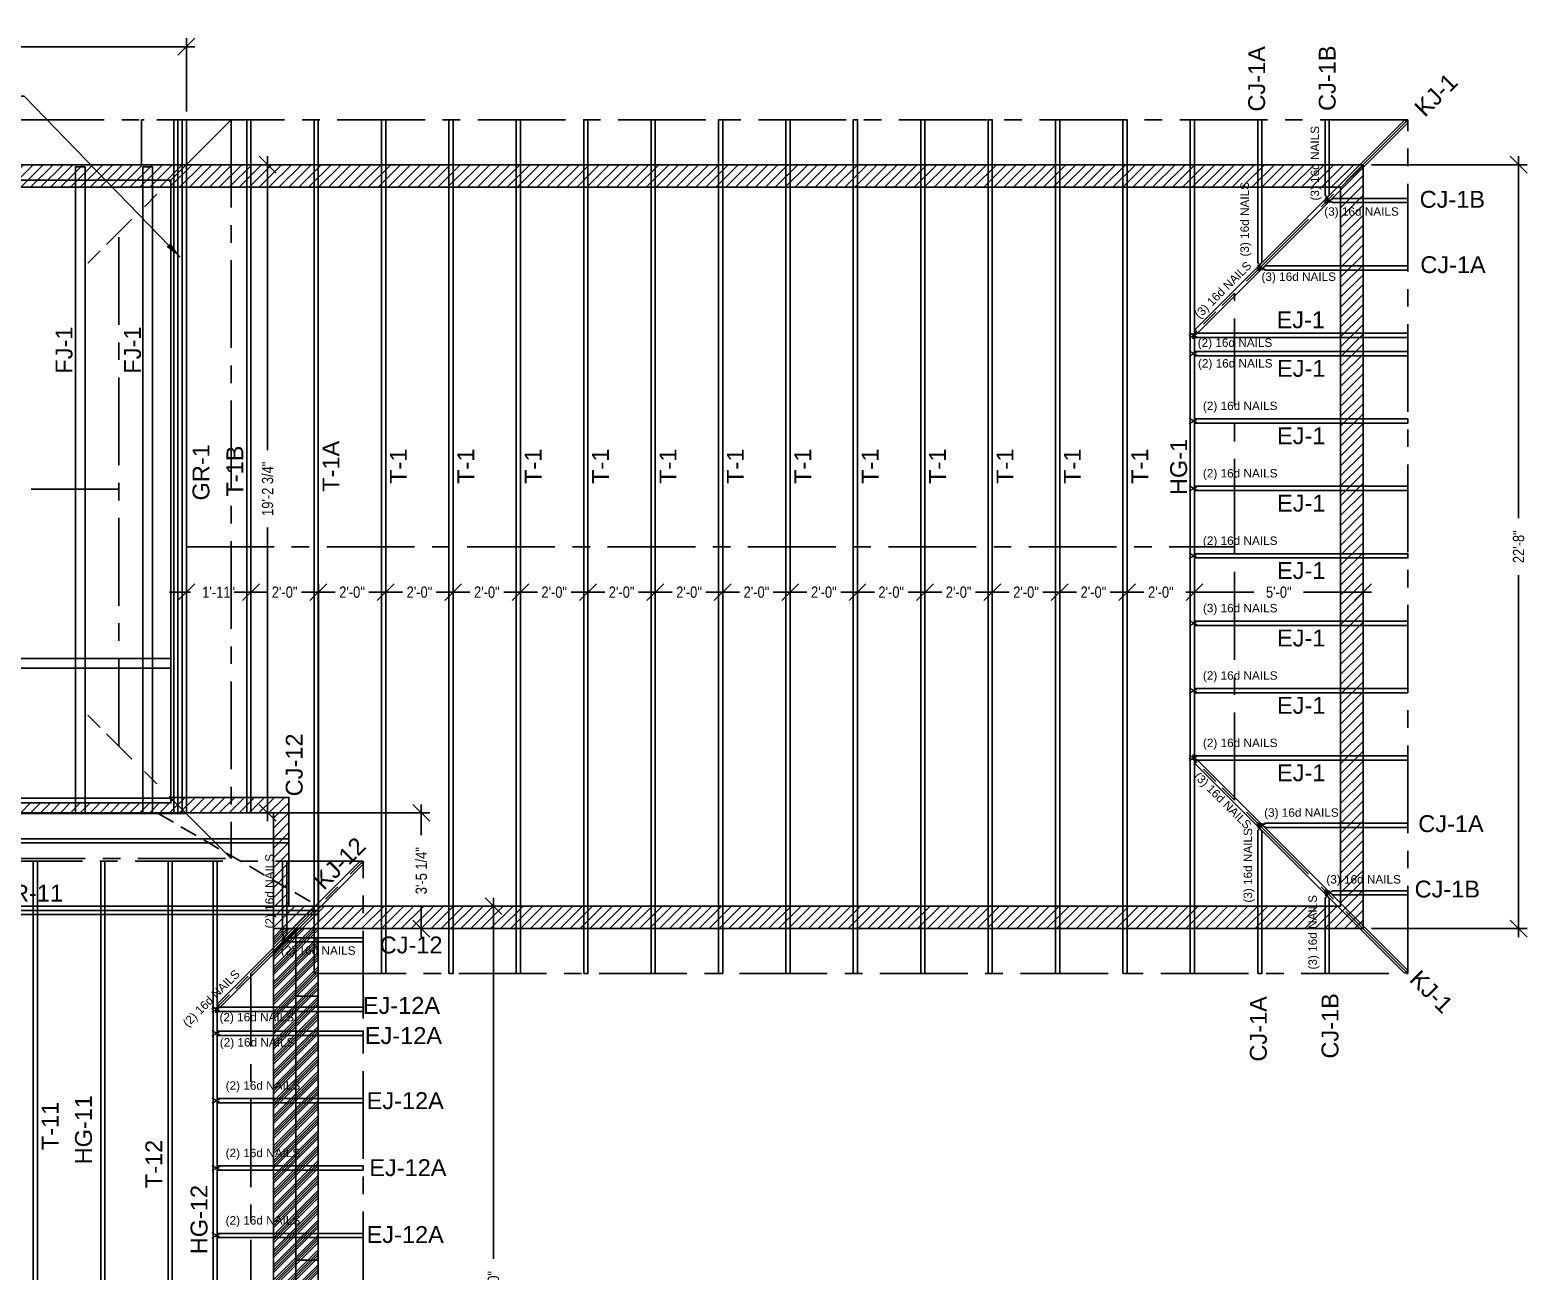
# Model space of a CAD drawing. Header units: inches. Extents: x -1174 to 3208, y -125 to 2788.
# Drawn here: x 1441 to 1974, y 942 to 1384 of the extents above; entities that cross this region are included whole.
import ezdxf
from ezdxf.enums import TextEntityAlignment as Align

# ---------------------------------------------------------------- set-up
doc = ezdxf.new("R2010")
doc.units = ezdxf.units.IN
doc.header["$LTSCALE"] = 25
doc.header["$MEASUREMENT"] = 0
doc.header["$PDMODE"] = 34
doc.header["$PDSIZE"] = 0.08
doc.linetypes.add('CENTER', pattern=[2, 1.25, -0.25, 0.25, -0.25])
doc.linetypes.add('HIDDEN', pattern=[0.375, 0.25, -0.125])
for name, color, linetype in [('1WEXTERIOR', 150, 'Continuous'), ('1WFIXTURES', 3, 'Continuous'), ('1WINTERIOR', 4, 'Continuous'), ('2WEXTERIOR', 190, 'Continuous'), ('3droof', 200, 'Continuous'), ('R_connectors', 150, 'Continuous'), ('R_connectors_text', 150, 'Continuous'), ('RDIM', 2, 'Continuous'), ('RMARK', 80, 'Continuous'), ('ROOF', 7, 'CENTER'), ('RTRUSS', 30, 'Continuous')]:
    doc.layers.add(name, color=color, linetype=linetype)
doc.styles.add('Dim', font='ARIALN.TTF')
doc.styles.add('Plane', font='arial.ttf')
doc.dimstyles.new('Clearspan', dxfattribs={"dimscale": 48, "dimtxt": 0.083333, "dimasz": 0.125, "dimexe": 0.0625, "dimexo": 0.0625, "dimgap": 0.09375, "dimtad": 0, "dimtoh": 1, "dimdec": 4, "dimzin": 3, "dimdsep": 46, "dimlunit": 4, "dimtxsty": 'Dim', "dimblk": 'OBLIQUE', "dimcen": 0.09375, "dimdle": 0.0625, "dimazin": 0, "dimtfac": 1, "dimtdec": 4, "dimtix": 1, "dimtmove": 2, "dimatfit": 3, "dimfxl": 1, "dimfrac": 2, "dimtolj": 1, "dimtzin": 3, "dimarcsym": 0})

# ---------------------------------------------------------------- blocks, each defined once
blk = doc.blocks.new('hanger16dNAILS')
at = {"color": 0, "const_width": 0.5}
for points in [[(1.12, -0.75), (-1.91, 1)], [(1.12, 0.75), (-1.91, -1)]]:
    blk.add_lwpolyline(points, dxfattribs=at)
blk = doc.blocks.new('_OBLIQUE')
at = {"color": 0, "linetype": 'ByBlock'}
blk.add_line((-0.5, -0.5), (0.5, 0.5), dxfattribs=at)
blk = doc.blocks.new('*D165')
at = {"layer": 'Defpoints', "color": 0, "transparency": 16777216}
for p in [(1855.68, 1196.1), (1915.68, 1196.1), (1915.68, 1183.9)]:
    blk.add_point(p, dxfattribs=at)
at = {"layer": 'RDIM', "color": 0, "lineweight": -2, "transparency": 16777216}
for p, q in [((1855.68, 1193.1), (1855.68, 1180.9)), ((1915.68, 1193.1), (1915.68, 1180.9)), ((1852.68, 1183.9), (1876.81, 1183.9)), ((1918.68, 1183.9), (1894.54, 1183.9))]:
    blk.add_line(p, q, dxfattribs=at)
at = {"layer": 'RDIM', "color": 0, "lineweight": -2, "transparency": 16777216, "xscale": 6, "yscale": 6, "zscale": 6, "rotation": 180}
blk.add_blockref('_OBLIQUE', (1855.68, 1183.9), dxfattribs=at)
at = {"layer": 'RDIM', "color": 0, "lineweight": -2, "transparency": 16777216, "xscale": 6, "yscale": 6, "zscale": 6}
blk.add_blockref('_OBLIQUE', (1915.68, 1183.9), dxfattribs=at)
at = {"layer": 'RDIM', "color": 0, "transparency": 16777216, "insert": (1885.68, 1183.9), "char_height": 4, "attachment_point": 5, "style": 'Dim'}
blk.add_mtext('\\A1;5\'-0"', dxfattribs=at)
blk = doc.blocks.new('*D166')
at = {"layer": 'Defpoints', "color": 0, "transparency": 16777216}
for p in [(1915.68, 1336.1), (1915.68, 1064.1), (1971.09, 1064.1)]:
    blk.add_point(p, dxfattribs=at)
at = {"layer": 'RDIM', "color": 0, "lineweight": -2, "transparency": 16777216}
for p, q in [((1971.09, 1339.1), (1971.09, 1210.27)), ((1918.68, 1336.1), (1974.09, 1336.1)), ((1971.09, 1061.1), (1971.09, 1189.94)), ((1918.68, 1064.1), (1974.09, 1064.1))]:
    blk.add_line(p, q, dxfattribs=at)
at = {"layer": 'RDIM', "color": 0, "lineweight": -2, "transparency": 16777216, "xscale": 6, "yscale": 6, "zscale": 6}
for p, rotation in [((1971.09, 1336.1), 90), ((1971.09, 1064.1), 270)]:
    blk.add_blockref('_OBLIQUE', p, dxfattribs=dict(at, rotation=rotation))
at = {"layer": 'RDIM', "color": 0, "transparency": 16777216, "insert": (1971.09, 1200.1), "char_height": 4, "attachment_point": 5, "rotation": 90, "style": 'Dim'}
blk.add_mtext('\\A1;22\'-8"', dxfattribs=at)
blk = doc.blocks.new('*D167')
at = {"layer": 'Defpoints', "color": 0, "transparency": 16777216}
for p in [(1831.68, 1183.9), (1831.68, 1064.1, 120), (1855.68, 1064.1, 120)]:
    blk.add_point(p, dxfattribs=at)
at = {"layer": 'RDIM', "color": 0, "lineweight": -2, "transparency": 16777216}
for p, q in [((1831.68, 1183.9), (1825.68, 1183.9)), ((1831.68, 1067.1), (1831.68, 1186.9)), ((1831.68, 1183.9), (1834.78, 1183.9)), ((1855.68, 1183.9), (1852.57, 1183.9)), ((1855.68, 1067.1), (1855.68, 1186.9)), ((1855.68, 1183.9), (1861.68, 1183.9))]:
    blk.add_line(p, q, dxfattribs=at)
at = {"layer": 'RDIM', "color": 0, "lineweight": -2, "transparency": 16777216, "xscale": 6, "yscale": 6, "zscale": 6}
blk.add_blockref('_OBLIQUE', (1831.68, 1183.9), dxfattribs=at)
at = {"layer": 'RDIM', "color": 0, "lineweight": -2, "transparency": 16777216, "xscale": 6, "yscale": 6, "zscale": 6, "rotation": 180}
blk.add_blockref('_OBLIQUE', (1855.68, 1183.9), dxfattribs=at)
at = {"layer": 'RDIM', "color": 0, "transparency": 16777216, "insert": (1843.68, 1183.9), "char_height": 4, "attachment_point": 5, "style": 'Dim'}
blk.add_mtext('\\A1;2\'-0"', dxfattribs=at)
blk = doc.blocks.new('*D168')
at = {"layer": 'Defpoints', "color": 0, "transparency": 16777216}
for p in [(1807.68, 1183.9), (1807.68, 1064.1), (1831.68, 1064.1, 120)]:
    blk.add_point(p, dxfattribs=at)
at = {"layer": 'RDIM', "color": 0, "lineweight": -2, "transparency": 16777216}
for p, q in [((1807.68, 1183.9), (1801.68, 1183.9)), ((1807.68, 1067.1), (1807.68, 1186.9)), ((1807.68, 1183.9), (1810.78, 1183.9)), ((1831.68, 1183.9), (1828.57, 1183.9)), ((1831.68, 1067.1), (1831.68, 1186.9)), ((1831.68, 1183.9), (1837.68, 1183.9))]:
    blk.add_line(p, q, dxfattribs=at)
at = {"layer": 'RDIM', "color": 0, "lineweight": -2, "transparency": 16777216, "xscale": 6, "yscale": 6, "zscale": 6}
blk.add_blockref('_OBLIQUE', (1807.68, 1183.9), dxfattribs=at)
at = {"layer": 'RDIM', "color": 0, "lineweight": -2, "transparency": 16777216, "xscale": 6, "yscale": 6, "zscale": 6, "rotation": 180}
blk.add_blockref('_OBLIQUE', (1831.68, 1183.9), dxfattribs=at)
at = {"layer": 'RDIM', "color": 0, "transparency": 16777216, "insert": (1819.68, 1183.9), "char_height": 4, "attachment_point": 5, "style": 'Dim'}
blk.add_mtext('\\A1;2\'-0"', dxfattribs=at)
blk = doc.blocks.new('*D169')
at = {"layer": 'Defpoints', "color": 0, "transparency": 16777216}
for p in [(1783.68, 1183.9), (1783.68, 1064.1), (1807.68, 1064.1)]:
    blk.add_point(p, dxfattribs=at)
at = {"layer": 'RDIM', "color": 0, "lineweight": -2, "transparency": 16777216}
for p, q in [((1783.68, 1183.9), (1777.68, 1183.9)), ((1783.68, 1067.1), (1783.68, 1186.9)), ((1783.68, 1183.9), (1786.78, 1183.9)), ((1807.68, 1183.9), (1804.57, 1183.9)), ((1807.68, 1067.1), (1807.68, 1186.9)), ((1807.68, 1183.9), (1813.68, 1183.9))]:
    blk.add_line(p, q, dxfattribs=at)
at = {"layer": 'RDIM', "color": 0, "lineweight": -2, "transparency": 16777216, "xscale": 6, "yscale": 6, "zscale": 6}
blk.add_blockref('_OBLIQUE', (1783.68, 1183.9), dxfattribs=at)
at = {"layer": 'RDIM', "color": 0, "lineweight": -2, "transparency": 16777216, "xscale": 6, "yscale": 6, "zscale": 6, "rotation": 180}
blk.add_blockref('_OBLIQUE', (1807.68, 1183.9), dxfattribs=at)
at = {"layer": 'RDIM', "color": 0, "transparency": 16777216, "insert": (1795.68, 1183.9), "char_height": 4, "attachment_point": 5, "style": 'Dim'}
blk.add_mtext('\\A1;2\'-0"', dxfattribs=at)
blk = doc.blocks.new('*D170')
at = {"layer": 'Defpoints', "color": 0, "transparency": 16777216}
for p in [(1759.68, 1183.9), (1759.68, 1064.1), (1783.68, 1064.1)]:
    blk.add_point(p, dxfattribs=at)
at = {"layer": 'RDIM', "color": 0, "lineweight": -2, "transparency": 16777216}
for p, q in [((1759.68, 1183.9), (1753.68, 1183.9)), ((1759.68, 1067.1), (1759.68, 1186.9)), ((1759.68, 1183.9), (1762.78, 1183.9)), ((1783.68, 1183.9), (1780.57, 1183.9)), ((1783.68, 1067.1), (1783.68, 1186.9)), ((1783.68, 1183.9), (1789.68, 1183.9))]:
    blk.add_line(p, q, dxfattribs=at)
at = {"layer": 'RDIM', "color": 0, "lineweight": -2, "transparency": 16777216, "xscale": 6, "yscale": 6, "zscale": 6}
blk.add_blockref('_OBLIQUE', (1759.68, 1183.9), dxfattribs=at)
at = {"layer": 'RDIM', "color": 0, "lineweight": -2, "transparency": 16777216, "xscale": 6, "yscale": 6, "zscale": 6, "rotation": 180}
blk.add_blockref('_OBLIQUE', (1783.68, 1183.9), dxfattribs=at)
at = {"layer": 'RDIM', "color": 0, "transparency": 16777216, "insert": (1771.68, 1183.9), "char_height": 4, "attachment_point": 5, "style": 'Dim'}
blk.add_mtext('\\A1;2\'-0"', dxfattribs=at)
blk = doc.blocks.new('*D171')
at = {"layer": 'Defpoints', "color": 0, "transparency": 16777216}
for p in [(1735.68, 1183.9), (1759.68, 1064.1), (1735.68, 1048.1)]:
    blk.add_point(p, dxfattribs=at)
at = {"layer": 'RDIM', "color": 0, "lineweight": -2, "transparency": 16777216}
for p, q in [((1735.68, 1183.9), (1729.68, 1183.9)), ((1735.68, 1051.1), (1735.68, 1186.9)), ((1735.68, 1183.9), (1738.78, 1183.9)), ((1759.68, 1183.9), (1756.57, 1183.9)), ((1759.68, 1067.1), (1759.68, 1186.9)), ((1759.68, 1183.9), (1765.68, 1183.9))]:
    blk.add_line(p, q, dxfattribs=at)
at = {"layer": 'RDIM', "color": 0, "lineweight": -2, "transparency": 16777216, "xscale": 6, "yscale": 6, "zscale": 6}
blk.add_blockref('_OBLIQUE', (1735.68, 1183.9), dxfattribs=at)
at = {"layer": 'RDIM', "color": 0, "lineweight": -2, "transparency": 16777216, "xscale": 6, "yscale": 6, "zscale": 6, "rotation": 180}
blk.add_blockref('_OBLIQUE', (1759.68, 1183.9), dxfattribs=at)
at = {"layer": 'RDIM', "color": 0, "transparency": 16777216, "insert": (1747.68, 1183.9), "char_height": 4, "attachment_point": 5, "style": 'Dim'}
blk.add_mtext('\\A1;2\'-0"', dxfattribs=at)
blk = doc.blocks.new('*D172')
at = {"layer": 'Defpoints', "color": 0, "transparency": 16777216}
for p in [(1711.68, 1183.9), (1711.68, 1064.1), (1735.68, 1048.1)]:
    blk.add_point(p, dxfattribs=at)
at = {"layer": 'RDIM', "color": 0, "lineweight": -2, "transparency": 16777216}
for p, q in [((1711.68, 1183.9), (1705.68, 1183.9)), ((1711.68, 1067.1), (1711.68, 1186.9)), ((1711.68, 1183.9), (1714.78, 1183.9)), ((1735.68, 1183.9), (1732.57, 1183.9)), ((1735.68, 1051.1), (1735.68, 1186.9)), ((1735.68, 1183.9), (1741.68, 1183.9))]:
    blk.add_line(p, q, dxfattribs=at)
at = {"layer": 'RDIM', "color": 0, "lineweight": -2, "transparency": 16777216, "xscale": 6, "yscale": 6, "zscale": 6}
blk.add_blockref('_OBLIQUE', (1711.68, 1183.9), dxfattribs=at)
at = {"layer": 'RDIM', "color": 0, "lineweight": -2, "transparency": 16777216, "xscale": 6, "yscale": 6, "zscale": 6, "rotation": 180}
blk.add_blockref('_OBLIQUE', (1735.68, 1183.9), dxfattribs=at)
at = {"layer": 'RDIM', "color": 0, "transparency": 16777216, "insert": (1723.68, 1183.9), "char_height": 4, "attachment_point": 5, "style": 'Dim'}
blk.add_mtext('\\A1;2\'-0"', dxfattribs=at)
blk = doc.blocks.new('*D173')
at = {"layer": 'Defpoints', "color": 0, "transparency": 16777216}
for p in [(1687.68, 1183.9), (1687.68, 1064.1), (1711.68, 1064.1)]:
    blk.add_point(p, dxfattribs=at)
at = {"layer": 'RDIM', "color": 0, "lineweight": -2, "transparency": 16777216}
for p, q in [((1687.68, 1183.9), (1681.68, 1183.9)), ((1687.68, 1067.1), (1687.68, 1186.9)), ((1687.68, 1183.9), (1690.78, 1183.9)), ((1711.68, 1183.9), (1708.57, 1183.9)), ((1711.68, 1067.1), (1711.68, 1186.9)), ((1711.68, 1183.9), (1717.68, 1183.9))]:
    blk.add_line(p, q, dxfattribs=at)
at = {"layer": 'RDIM', "color": 0, "lineweight": -2, "transparency": 16777216, "xscale": 6, "yscale": 6, "zscale": 6}
blk.add_blockref('_OBLIQUE', (1687.68, 1183.9), dxfattribs=at)
at = {"layer": 'RDIM', "color": 0, "lineweight": -2, "transparency": 16777216, "xscale": 6, "yscale": 6, "zscale": 6, "rotation": 180}
blk.add_blockref('_OBLIQUE', (1711.68, 1183.9), dxfattribs=at)
at = {"layer": 'RDIM', "color": 0, "transparency": 16777216, "insert": (1699.68, 1183.9), "char_height": 4, "attachment_point": 5, "style": 'Dim'}
blk.add_mtext('\\A1;2\'-0"', dxfattribs=at)
blk = doc.blocks.new('*D174')
at = {"layer": 'Defpoints', "color": 0, "transparency": 16777216}
for p in [(1663.68, 1183.9), (1663.68, 1064.1), (1687.68, 1064.1)]:
    blk.add_point(p, dxfattribs=at)
at = {"layer": 'RDIM', "color": 0, "lineweight": -2, "transparency": 16777216}
for p, q in [((1663.68, 1183.9), (1657.68, 1183.9)), ((1663.68, 1067.1), (1663.68, 1186.9)), ((1663.68, 1183.9), (1666.78, 1183.9)), ((1687.68, 1183.9), (1684.57, 1183.9)), ((1687.68, 1067.1), (1687.68, 1186.9)), ((1687.68, 1183.9), (1693.68, 1183.9))]:
    blk.add_line(p, q, dxfattribs=at)
at = {"layer": 'RDIM', "color": 0, "lineweight": -2, "transparency": 16777216, "xscale": 6, "yscale": 6, "zscale": 6}
blk.add_blockref('_OBLIQUE', (1663.68, 1183.9), dxfattribs=at)
at = {"layer": 'RDIM', "color": 0, "lineweight": -2, "transparency": 16777216, "xscale": 6, "yscale": 6, "zscale": 6, "rotation": 180}
blk.add_blockref('_OBLIQUE', (1687.68, 1183.9), dxfattribs=at)
at = {"layer": 'RDIM', "color": 0, "transparency": 16777216, "insert": (1675.68, 1183.9), "char_height": 4, "attachment_point": 5, "style": 'Dim'}
blk.add_mtext('\\A1;2\'-0"', dxfattribs=at)
blk = doc.blocks.new('*D175')
at = {"layer": 'Defpoints', "color": 0, "transparency": 16777216}
for p in [(1639.68, 1183.9), (1639.68, 1064.1), (1663.68, 1064.1)]:
    blk.add_point(p, dxfattribs=at)
at = {"layer": 'RDIM', "color": 0, "lineweight": -2, "transparency": 16777216}
for p, q in [((1639.68, 1183.9), (1633.68, 1183.9)), ((1639.68, 1067.1), (1639.68, 1186.9)), ((1639.68, 1183.9), (1642.78, 1183.9)), ((1663.68, 1183.9), (1660.57, 1183.9)), ((1663.68, 1067.1), (1663.68, 1186.9)), ((1663.68, 1183.9), (1669.68, 1183.9))]:
    blk.add_line(p, q, dxfattribs=at)
at = {"layer": 'RDIM', "color": 0, "lineweight": -2, "transparency": 16777216, "xscale": 6, "yscale": 6, "zscale": 6}
blk.add_blockref('_OBLIQUE', (1639.68, 1183.9), dxfattribs=at)
at = {"layer": 'RDIM', "color": 0, "lineweight": -2, "transparency": 16777216, "xscale": 6, "yscale": 6, "zscale": 6, "rotation": 180}
blk.add_blockref('_OBLIQUE', (1663.68, 1183.9), dxfattribs=at)
at = {"layer": 'RDIM', "color": 0, "transparency": 16777216, "insert": (1651.68, 1183.9), "char_height": 4, "attachment_point": 5, "style": 'Dim'}
blk.add_mtext('\\A1;2\'-0"', dxfattribs=at)
blk = doc.blocks.new('*D176')
at = {"layer": 'Defpoints', "color": 0, "transparency": 16777216}
for p in [(1615.68, 1183.9), (1615.68, 1064.1), (1639.68, 1064.1)]:
    blk.add_point(p, dxfattribs=at)
at = {"layer": 'RDIM', "color": 0, "lineweight": -2, "transparency": 16777216}
for p, q in [((1615.68, 1183.9), (1609.68, 1183.9)), ((1615.68, 1067.1), (1615.68, 1186.9)), ((1615.68, 1183.9), (1618.78, 1183.9)), ((1639.68, 1183.9), (1636.57, 1183.9)), ((1639.68, 1067.1), (1639.68, 1186.9)), ((1639.68, 1183.9), (1645.68, 1183.9))]:
    blk.add_line(p, q, dxfattribs=at)
at = {"layer": 'RDIM', "color": 0, "lineweight": -2, "transparency": 16777216, "xscale": 6, "yscale": 6, "zscale": 6}
blk.add_blockref('_OBLIQUE', (1615.68, 1183.9), dxfattribs=at)
at = {"layer": 'RDIM', "color": 0, "lineweight": -2, "transparency": 16777216, "xscale": 6, "yscale": 6, "zscale": 6, "rotation": 180}
blk.add_blockref('_OBLIQUE', (1639.68, 1183.9), dxfattribs=at)
at = {"layer": 'RDIM', "color": 0, "transparency": 16777216, "insert": (1627.68, 1183.9), "char_height": 4, "attachment_point": 5, "style": 'Dim'}
blk.add_mtext('\\A1;2\'-0"', dxfattribs=at)
blk = doc.blocks.new('*D177')
at = {"layer": 'Defpoints', "color": 0, "transparency": 16777216}
for p in [(1591.68, 1183.9), (1591.68, 1064.1), (1615.68, 1064.1)]:
    blk.add_point(p, dxfattribs=at)
at = {"layer": 'RDIM', "color": 0, "lineweight": -2, "transparency": 16777216}
for p, q in [((1591.68, 1183.9), (1585.68, 1183.9)), ((1591.68, 1067.1), (1591.68, 1186.9)), ((1591.68, 1183.9), (1594.78, 1183.9)), ((1615.68, 1183.9), (1612.57, 1183.9)), ((1615.68, 1067.1), (1615.68, 1186.9)), ((1615.68, 1183.9), (1621.68, 1183.9))]:
    blk.add_line(p, q, dxfattribs=at)
at = {"layer": 'RDIM', "color": 0, "lineweight": -2, "transparency": 16777216, "xscale": 6, "yscale": 6, "zscale": 6}
blk.add_blockref('_OBLIQUE', (1591.68, 1183.9), dxfattribs=at)
at = {"layer": 'RDIM', "color": 0, "lineweight": -2, "transparency": 16777216, "xscale": 6, "yscale": 6, "zscale": 6, "rotation": 180}
blk.add_blockref('_OBLIQUE', (1615.68, 1183.9), dxfattribs=at)
at = {"layer": 'RDIM', "color": 0, "transparency": 16777216, "insert": (1603.68, 1183.9), "char_height": 4, "attachment_point": 5, "style": 'Dim'}
blk.add_mtext('\\A1;2\'-0"', dxfattribs=at)
blk = doc.blocks.new('*D178')
at = {"layer": 'Defpoints', "color": 0, "transparency": 16777216}
for p in [(1567.68, 1183.9), (1567.68, 1064.1), (1591.68, 1064.1)]:
    blk.add_point(p, dxfattribs=at)
at = {"layer": 'RDIM', "color": 0, "lineweight": -2, "transparency": 16777216}
for p, q in [((1567.68, 1183.9), (1561.68, 1183.9)), ((1567.68, 1067.1), (1567.68, 1186.9)), ((1567.68, 1183.9), (1570.78, 1183.9)), ((1591.68, 1183.9), (1588.57, 1183.9)), ((1591.68, 1067.1), (1591.68, 1186.9)), ((1591.68, 1183.9), (1597.68, 1183.9))]:
    blk.add_line(p, q, dxfattribs=at)
at = {"layer": 'RDIM', "color": 0, "lineweight": -2, "transparency": 16777216, "xscale": 6, "yscale": 6, "zscale": 6}
blk.add_blockref('_OBLIQUE', (1567.68, 1183.9), dxfattribs=at)
at = {"layer": 'RDIM', "color": 0, "lineweight": -2, "transparency": 16777216, "xscale": 6, "yscale": 6, "zscale": 6, "rotation": 180}
blk.add_blockref('_OBLIQUE', (1591.68, 1183.9), dxfattribs=at)
at = {"layer": 'RDIM', "color": 0, "transparency": 16777216, "insert": (1579.68, 1183.9), "char_height": 4, "attachment_point": 5, "style": 'Dim'}
blk.add_mtext('\\A1;2\'-0"', dxfattribs=at)
blk = doc.blocks.new('*D179')
at = {"layer": 'Defpoints', "color": 0, "transparency": 16777216}
for p in [(1543.68, 1183.9), (1543.68, 1064.1), (1567.68, 1064.1)]:
    blk.add_point(p, dxfattribs=at)
at = {"layer": 'RDIM', "color": 0, "lineweight": -2, "transparency": 16777216}
for p, q in [((1543.68, 1183.9), (1537.68, 1183.9)), ((1543.68, 1067.1), (1543.68, 1186.9)), ((1543.68, 1183.9), (1546.78, 1183.9)), ((1567.68, 1183.9), (1564.57, 1183.9)), ((1567.68, 1067.1), (1567.68, 1186.9)), ((1567.68, 1183.9), (1573.68, 1183.9))]:
    blk.add_line(p, q, dxfattribs=at)
at = {"layer": 'RDIM', "color": 0, "lineweight": -2, "transparency": 16777216, "xscale": 6, "yscale": 6, "zscale": 6}
blk.add_blockref('_OBLIQUE', (1543.68, 1183.9), dxfattribs=at)
at = {"layer": 'RDIM', "color": 0, "lineweight": -2, "transparency": 16777216, "xscale": 6, "yscale": 6, "zscale": 6, "rotation": 180}
blk.add_blockref('_OBLIQUE', (1567.68, 1183.9), dxfattribs=at)
at = {"layer": 'RDIM', "color": 0, "transparency": 16777216, "insert": (1555.68, 1183.9), "char_height": 4, "attachment_point": 5, "style": 'Dim'}
blk.add_mtext('\\A1;2\'-0"', dxfattribs=at)
blk = doc.blocks.new('*D180')
at = {"layer": 'Defpoints', "color": 0, "transparency": 16777216}
for p in [(1519.68, 1183.9), (1519.68, 1105.35), (1543.68, 1064.1)]:
    blk.add_point(p, dxfattribs=at)
at = {"layer": 'RDIM', "color": 0, "lineweight": -2, "transparency": 16777216}
for p, q in [((1519.68, 1183.9), (1513.68, 1183.9)), ((1519.68, 1108.35), (1519.68, 1186.9)), ((1519.68, 1183.9), (1522.78, 1183.9)), ((1543.68, 1183.9), (1540.57, 1183.9)), ((1543.68, 1067.1), (1543.68, 1186.9)), ((1543.68, 1183.9), (1549.68, 1183.9))]:
    blk.add_line(p, q, dxfattribs=at)
at = {"layer": 'RDIM', "color": 0, "lineweight": -2, "transparency": 16777216, "xscale": 6, "yscale": 6, "zscale": 6}
blk.add_blockref('_OBLIQUE', (1519.68, 1183.9), dxfattribs=at)
at = {"layer": 'RDIM', "color": 0, "lineweight": -2, "transparency": 16777216, "xscale": 6, "yscale": 6, "zscale": 6, "rotation": 180}
blk.add_blockref('_OBLIQUE', (1543.68, 1183.9), dxfattribs=at)
at = {"layer": 'RDIM', "color": 0, "transparency": 16777216, "insert": (1531.68, 1183.9), "char_height": 4, "attachment_point": 5, "style": 'Dim'}
blk.add_mtext('\\A1;2\'-0"', dxfattribs=at)
blk = doc.blocks.new('*D181')
at = {"layer": 'Defpoints', "color": 0, "transparency": 16777216}
for p in [(1496.68, 1183.9), (1496.68, 1105.35), (1519.68, 1105.35)]:
    blk.add_point(p, dxfattribs=at)
at = {"layer": 'RDIM', "color": 0, "lineweight": -2, "transparency": 16777216}
for p, q in [((1496.68, 1183.9), (1490.68, 1183.9)), ((1496.68, 1108.35), (1496.68, 1186.9)), ((1496.68, 1183.9), (1498.19, 1183.9)), ((1519.68, 1183.9), (1518.16, 1183.9)), ((1519.68, 1108.35), (1519.68, 1186.9)), ((1519.68, 1183.9), (1525.68, 1183.9))]:
    blk.add_line(p, q, dxfattribs=at)
at = {"layer": 'RDIM', "color": 0, "lineweight": -2, "transparency": 16777216, "xscale": 6, "yscale": 6, "zscale": 6}
blk.add_blockref('_OBLIQUE', (1496.68, 1183.9), dxfattribs=at)
at = {"layer": 'RDIM', "color": 0, "lineweight": -2, "transparency": 16777216, "xscale": 6, "yscale": 6, "zscale": 6, "rotation": 180}
blk.add_blockref('_OBLIQUE', (1519.68, 1183.9), dxfattribs=at)
at = {"layer": 'RDIM', "color": 0, "transparency": 16777216, "insert": (1508.18, 1183.9), "char_height": 4, "attachment_point": 5, "style": 'Dim'}
blk.add_mtext('\\A1;1\'-11"', dxfattribs=at)
blk = doc.blocks.new('*D182')
at = {"layer": 'Defpoints', "color": 0, "transparency": 16777216}
for p in [(1519.68, 1336.1), (1525.63, 1336.1), (1519.68, 1105.35)]:
    blk.add_point(p, dxfattribs=at)
at = {"layer": 'RDIM', "color": 0, "lineweight": -2, "transparency": 16777216}
for p, q in [((1525.63, 1339.1), (1525.63, 1234.53)), ((1522.68, 1336.1), (1528.63, 1336.1)), ((1525.63, 1102.35), (1525.63, 1206.92)), ((1522.68, 1105.35), (1528.63, 1105.35))]:
    blk.add_line(p, q, dxfattribs=at)
at = {"layer": 'RDIM', "color": 0, "lineweight": -2, "transparency": 16777216, "xscale": 6, "yscale": 6, "zscale": 6}
for p, rotation in [((1525.63, 1336.1), 90), ((1525.63, 1105.35), 270)]:
    blk.add_blockref('_OBLIQUE', p, dxfattribs=dict(at, rotation=rotation))
at = {"layer": 'RDIM', "color": 0, "transparency": 16777216, "insert": (1525.63, 1220.73), "char_height": 4, "attachment_point": 5, "rotation": 90, "style": 'Dim'}
blk.add_mtext('\\A1;19\'-2 3/4"', dxfattribs=at)
blk = doc.blocks.new('*D183')
at = {"layer": 'Defpoints', "color": 0, "transparency": 16777216}
for p in [(1519.68, 1105.35), (1567.68, 1064.1), (1580.35, 1064.1)]:
    blk.add_point(p, dxfattribs=at)
at = {"layer": 'RDIM', "color": 0, "lineweight": -2, "transparency": 16777216}
for p, q in [((1522.68, 1105.35), (1583.35, 1105.35)), ((1580.35, 1108.35), (1580.35, 1097.41)), ((1580.35, 1061.1), (1580.35, 1072.04)), ((1570.68, 1064.1), (1583.35, 1064.1))]:
    blk.add_line(p, q, dxfattribs=at)
at = {"layer": 'RDIM', "color": 0, "lineweight": -2, "transparency": 16777216, "xscale": 6, "yscale": 6, "zscale": 6}
for p, rotation in [((1580.35, 1105.35), 90), ((1580.35, 1064.1), 270)]:
    blk.add_blockref('_OBLIQUE', p, dxfattribs=dict(at, rotation=rotation))
at = {"layer": 'RDIM', "color": 0, "transparency": 16777216, "insert": (1580.35, 1084.73), "char_height": 4, "attachment_point": 5, "rotation": 90, "style": 'Dim'}
blk.add_mtext('\\A1;3\'-5 1/4"', dxfattribs=at)
blk = doc.blocks.new('*D184')
at = {"layer": 'Defpoints', "color": 0, "transparency": 16777216}
for p in [(1252.18, 1378.14), (1252.18, 1352.1), (1496.68, 1352.1)]:
    blk.add_point(p, dxfattribs=at)
at = {"layer": 'RDIM', "color": 0, "lineweight": -2, "transparency": 16777216}
for p, q in [((1252.18, 1355.1), (1252.18, 1381.14)), ((1496.68, 1355.1), (1496.68, 1381.14)), ((1249.18, 1378.14), (1360.44, 1378.14)), ((1499.68, 1378.14), (1388.41, 1378.14))]:
    blk.add_line(p, q, dxfattribs=at)
at = {"layer": 'RDIM', "color": 0, "lineweight": -2, "transparency": 16777216, "xscale": 6, "yscale": 6, "zscale": 6, "rotation": 180}
blk.add_blockref('_OBLIQUE', (1252.18, 1378.14), dxfattribs=at)
at = {"layer": 'RDIM', "color": 0, "lineweight": -2, "transparency": 16777216, "xscale": 6, "yscale": 6, "zscale": 6}
blk.add_blockref('_OBLIQUE', (1496.68, 1378.14), dxfattribs=at)
at = {"layer": 'RDIM', "color": 0, "transparency": 16777216, "insert": (1374.43, 1378.14), "char_height": 4, "attachment_point": 5, "style": 'Dim'}
blk.add_mtext('\\A1;20\'-4 1/2"', dxfattribs=at)
blk = doc.blocks.new('*D293')
at = {"layer": 'Defpoints', "color": 0, "transparency": 16777216}
for p in [(1543.68, 1072.1), (1543.68, 798.1, 175.25), (1606.04, 798.1)]:
    blk.add_point(p, dxfattribs=at)
at = {"layer": 'RDIM', "color": 0, "lineweight": -2, "transparency": 16777216}
for p, q in [((1546.68, 1072.1), (1609.04, 1072.1)), ((1606.04, 1075.1), (1606.04, 946.54)), ((1606.04, 795.1), (1606.04, 923.66)), ((1546.68, 798.1), (1609.04, 798.1))]:
    blk.add_line(p, q, dxfattribs=at)
at = {"layer": 'RDIM', "color": 0, "lineweight": -2, "transparency": 16777216, "xscale": 6, "yscale": 6, "zscale": 6}
for p, rotation in [((1606.04, 1072.1), 90), ((1606.04, 798.1), 270)]:
    blk.add_blockref('_OBLIQUE', p, dxfattribs=dict(at, rotation=rotation))
at = {"layer": 'RDIM', "color": 0, "transparency": 16777216, "insert": (1606.04, 935.1), "char_height": 4, "attachment_point": 5, "rotation": 90, "style": 'Dim'}
blk.add_mtext('\\A1;22\'-10"', dxfattribs=at)

msp = doc.modelspace()

# ---------------------------------------------------------------- hatches: boundary and pattern name
at = {"layer": '1WFIXTURES'}
h = msp.add_hatch(dxfattribs=at)
h.set_pattern_fill('ANSI31', color=256, scale=20)
h.paths.add_polyline_path([(1527.67545, 1064.10261), (1915.67545, 1064.10261), (1915.67545, 1336.10261), (651.67545, 1336.10261), (651.67545, 1248.10261), (787.67545, 1248.10261), (787.67545, 1160.10261), (795.67545, 1160.10261), (795.67545, 1256.10261), (659.67545, 1256.10261), (659.67545, 1328.10261), (1907.67545, 1328.10261), (1907.67545, 1072.10261), (1527.67545, 1072.10261)])
h = msp.add_hatch(dxfattribs=at)
h.set_pattern_fill('ANSI31', color=256, scale=20)
h.paths.add_polyline_path([(1527.67545, 1072.10261), (1527.67545, 1105.35261), (1252.17545, 1105.35261), (1252.17545, 1108.85261), (1491.17545, 1108.85261), (1491.17545, 1110.85261), (1533.17545, 1110.85261), (1533.17545, 1072.10261)])
h = msp.add_hatch(dxfattribs=at)
h.set_pattern_fill('ANSI34', color=2, scale=5)
h.paths.add_polyline_path([(1495.67545, 672.10261), (1495.67545, 806.10261), (1535.67545, 806.10261), (1535.67545, 922.10261), (1527.67545, 922.10261), (1527.67545, 1064.10261), (1543.67545, 1064.10261), (1543.67545, 798.10261), (1503.67545, 798.10261), (1503.67545, 672.10261)])

# ---------------------------------------------------------------- linework, layer by layer
at = {"layer": '1WEXTERIOR'}
for p, q in [((651.67545, 1336.10261), (1915.67545, 1336.10261)), ((1915.67545, 1336.10261), (1915.67545, 1064.10261)), ((1333.67545, 1328.10261), (1491.17545, 1328.10261)), ((1496.67545, 1328.10261), (1907.67545, 1328.10261)), ((1907.67545, 1328.10261), (1907.67545, 1072.10261)), ((1527.67545, 1072.10261), (1527.67545, 930.10261)), ((1907.67545, 1072.10261), (1527.67545, 1072.10261)), ((1915.67545, 1064.10261), (1535.67545, 1064.10261)), ((1535.67545, 1064.10261), (1535.67545, 922.10261)), ((1543.67545, 1064.10261), (1543.67545, 1040.10261)), ((1543.67545, 1040.10261), (1535.67545, 1040.10261)), ((1543.67545, 946.10261), (1535.67545, 946.10261)), ((1543.67545, 946.10261), (1543.67545, 922.10261))]:
    msp.add_line(p, q, dxfattribs=at)
at = {"layer": '1WEXTERIOR', "linetype": 'HIDDEN'}
msp.add_line((1543.67545, 1040.10261), (1543.67545, 946.10261), dxfattribs=at)
at = {"layer": '1WFIXTURES'}
for points in [[(1527.67545, 1064.10261), (1915.67545, 1064.10261), (1915.67545, 1336.10261), (651.67545, 1336.10261), (651.67545, 1248.10261), (787.67545, 1248.10261), (787.67545, 1160.10261), (795.67545, 1160.10261), (795.67545, 1256.10261), (659.67545, 1256.10261), (659.67545, 1328.10261), (1907.67545, 1328.10261), (1907.67545, 1072.10261), (1527.67545, 1072.10261)], [(1527.67545, 1072.10261), (1527.67545, 1105.35261), (1252.17545, 1105.35261), (1252.17545, 1108.85261), (1491.17545, 1108.85261), (1491.17545, 1110.85261), (1533.17545, 1110.85261), (1533.17545, 1072.10261)]]:
    msp.add_lwpolyline(points, close=True, dxfattribs=at)
at = {"layer": '1WFIXTURES', "color": 2}
msp.add_lwpolyline([(1495.67545, 672.10261), (1495.67545, 806.10261), (1535.67545, 806.10261), (1535.67545, 922.10261), (1527.67545, 922.10261), (1527.67545, 1064.10261), (1543.67545, 1064.10261), (1543.67545, 798.10261), (1503.67545, 798.10261), (1503.67545, 672.10261)], close=True, dxfattribs=at)
at = {"layer": '1WINTERIOR'}
for p, q in [((1491.17545, 1328.10261), (1491.17545, 1160.35261)), ((1496.67545, 1328.10261), (1496.67545, 1110.85261)), ((1491.17545, 1156.85261), (1257.67545, 1156.85261)), ((1491.17545, 1160.35261), (1371.67545, 1160.35261)), ((1491.17545, 1156.85261), (1491.17545, 1108.85261)), ((1533.17545, 1110.85261), (1496.67545, 1110.85261)), ((1533.17545, 1072.10261), (1533.17545, 1110.85261)), ((1491.17545, 1108.85261), (1257.67545, 1108.85261)), ((1527.67545, 1105.35261), (1349.17545, 1105.35261)), ((1527.67545, 1072.10261), (1527.67545, 1105.35261))]:
    msp.add_line(p, q, dxfattribs=at)
at = {"layer": '2WEXTERIOR'}
for p, q in [((1252.17545, 1336.10261), (1496.67545, 1336.10261)), ((1496.67545, 1105.10261), (1496.67545, 1336.10261)), ((1257.67545, 1330.60261), (1491.17545, 1330.60261)), ((1491.17545, 1110.60261), (1491.17545, 1330.60261)), ((1257.67545, 1110.60261), (1491.17545, 1110.60261)), ((1329.42545, 1105.10261), (1496.67545, 1105.10261))]:
    msp.add_line(p, q, dxfattribs=at)
at = {"layer": '3droof', "color": 53, "extrusion": (1, 0, 0), "elevation": 1543.67545}
msp.add_lwpolyline([(1072.10261, 127.375), (1072.10261, 127.375)], dxfattribs=at)
at = {"layer": 'ROOF'}
for p, q in [((1236.17545, 1352.10261), (1512.67545, 1352.10261)), ((1512.67545, 1352.10261), (1472.67545, 1312.10261)), ((1931.67545, 1352.10261), (1480.67545, 1352.10261)), ((1480.67545, 1336.10261), (1480.67545, 1352.10261)), ((1512.67545, 1352.10261), (1512.67545, 1089.10261)), ((1931.67545, 1352.10261), (1869.92545, 1290.35261)), ((1931.67545, 1048.10261), (1931.67545, 1352.10261)), ((1472.67545, 1129.10261), (1472.67545, 1312.10261)), ((1869.92545, 1200.10261), (1869.92545, 1290.35261)), ((1472.67545, 1220.60261), (1310.07545, 1220.60261)), ((1496.67545, 1200.10261), (1869.92545, 1200.10261)), ((1869.92545, 1109.85261), (1869.92545, 1200.10261)), ((1512.67545, 1089.10261), (1472.67545, 1129.10261)), ((1931.67545, 1048.10261), (1869.92545, 1109.85261)), ((1329.42545, 1089.10261), (1512.67545, 1089.10261)), ((1559.67545, 1088.10261), (1357.07061, 1088.10261)), ((1519.67545, 1048.10261), (1559.67545, 1088.10261)), ((1559.67545, 782.10261), (1559.67545, 1088.10261)), ((1519.67545, 822.10261), (1519.67545, 1048.10261)), ((1543.67545, 1048.10261), (1931.67545, 1048.10261))]:
    msp.add_line(p, q, dxfattribs=at)
at = {"layer": 'ROOF', "linetype": 'HIDDEN'}
for p, q in [((1472.67545, 1312.10261), (1460.67545, 1300.10261)), ((1460.67545, 1141.10261), (1460.67545, 1300.10261)), ((1869.92545, 1290.35261), (1855.67545, 1276.10261)), ((1855.67545, 1276.10261), (1855.67545, 1124.10261)), ((1472.67545, 1129.10261), (1460.67545, 1141.10261)), ((1869.92545, 1109.85261), (1855.67545, 1124.10261)), ((1507.67545, 1036.10261), (1519.67545, 1048.10261)), ((1507.67545, 834.10261), (1507.67545, 1036.10261))]:
    msp.add_line(p, q, dxfattribs=at)
at = {"layer": 'ROOF', "color": 7, "linetype": 'HIDDEN'}
msp.add_line((1486.6573, 1105.10261, 141.125), (1543.67545, 1072.10261, 127.375), dxfattribs=at)
at = {"layer": 'RTRUSS'}
for points in [[(1492.17545, 1105.35261), (1492.17545, 1352.10261), (1496.67545, 1352.10261), (1496.67545, 1105.35261)], [(1492.17545, 1105.35261), (1492.17545, 1352.10261), (1493.67545, 1352.10261), (1493.67545, 1105.35261)], [(1493.67545, 1105.35261), (1493.67545, 1352.10261), (1495.17545, 1352.10261), (1495.17545, 1105.35261)], [(1495.17545, 1105.35261), (1495.17545, 1352.10261), (1496.67545, 1352.10261), (1496.67545, 1105.35261)], [(1518.17545, 1105.35261), (1518.17545, 1352.10261), (1519.67545, 1352.10261), (1519.67545, 1105.35261)], [(1542.17545, 1048.10261), (1542.17545, 1352.10261), (1543.67545, 1352.10261), (1543.67545, 1048.10261)], [(1566.17545, 1048.10261), (1566.17545, 1352.10261), (1567.67545, 1352.10261), (1567.67545, 1048.10261)], [(1590.17545, 1048.10261), (1590.17545, 1352.10261), (1591.67545, 1352.10261), (1591.67545, 1048.10261)], [(1614.17545, 1048.10261), (1614.17545, 1352.10261), (1615.67545, 1352.10261), (1615.67545, 1048.10261)], [(1638.17545, 1048.10261), (1638.17545, 1352.10261), (1639.67545, 1352.10261), (1639.67545, 1048.10261)], [(1662.17545, 1048.10261), (1662.17545, 1352.10261), (1663.67545, 1352.10261), (1663.67545, 1048.10261)], [(1686.17545, 1048.10261), (1686.17545, 1352.10261), (1687.67545, 1352.10261), (1687.67545, 1048.10261)], [(1710.17545, 1048.10261), (1710.17545, 1352.10261), (1711.67545, 1352.10261), (1711.67545, 1048.10261)], [(1734.17545, 1048.10261), (1734.17545, 1352.10261), (1735.67545, 1352.10261), (1735.67545, 1048.10261)], [(1758.17545, 1048.10261), (1758.17545, 1352.10261), (1759.67545, 1352.10261), (1759.67545, 1048.10261)], [(1782.17545, 1048.10261), (1782.17545, 1352.10261), (1783.67545, 1352.10261), (1783.67545, 1048.10261)], [(1806.17545, 1048.10261), (1806.17545, 1352.10261), (1807.67545, 1352.10261), (1807.67545, 1048.10261)], [(1830.17545, 1048.10261), (1830.17545, 1352.10261), (1831.67545, 1352.10261), (1831.67545, 1048.10261)], [(1854.17545, 1048.10261), (1854.17545, 1352.10261), (1855.67545, 1352.10261), (1855.67545, 1048.10261)], [(1931.67545, 1351.04195), (1856.73611, 1276.10261), (1855.67545, 1276.10261), (1855.67545, 1277.16327), (1930.61479, 1352.10261)], [(1879.67545, 1352.10261), (1879.67545, 1301.16327), (1878.92545, 1300.41327), (1878.17545, 1301.16327), (1878.17545, 1352.10261)], [(1903.67545, 1352.10261), (1903.67545, 1325.16327), (1902.92545, 1324.41327), (1902.17545, 1325.16327), (1902.17545, 1352.10261)], [(1457.17545, 1105.10261), (1457.17545, 1335.35261), (1460.67545, 1335.35261), (1460.67545, 1105.10261)], [(1481.17545, 1105.10261), (1481.17545, 1335.35261), (1484.67545, 1335.35261), (1484.67545, 1105.10261)], [(1931.67545, 1322.60261), (1904.73611, 1322.60261), (1903.98611, 1323.35261), (1904.73611, 1324.10261), (1931.67545, 1324.10261)], [(1931.67545, 1298.60261), (1880.73611, 1298.60261), (1879.98611, 1299.35261), (1880.73611, 1300.10261), (1931.67545, 1300.10261)], [(1855.67545, 1276.10261), (1931.67545, 1276.10261), (1931.67545, 1274.60261), (1855.67545, 1274.60261)], [(1855.67545, 1269.60261), (1931.67545, 1269.60261), (1931.67545, 1268.10261), (1855.67545, 1268.10261)], [(1855.67545, 1245.60261), (1931.67545, 1245.60261), (1931.67545, 1244.10261), (1855.67545, 1244.10261)], [(1855.67545, 1221.60261), (1931.67545, 1221.60261), (1931.67545, 1220.10261), (1855.67545, 1220.10261)], [(1855.67545, 1197.60261), (1931.67545, 1197.60261), (1931.67545, 1196.10261), (1855.67545, 1196.10261)], [(1931.67545, 1172.10261), (1855.67545, 1172.10261), (1855.67545, 1173.60261), (1931.67545, 1173.60261)], [(1931.67545, 1148.10261), (1855.67545, 1148.10261), (1855.67545, 1149.60261), (1931.67545, 1149.60261)], [(1855.67545, 1125.60261), (1931.67545, 1125.60261), (1931.67545, 1124.10261), (1855.67545, 1124.10261)], [(1930.61479, 1048.10261), (1855.67545, 1123.04195), (1855.67545, 1124.10261), (1856.73611, 1124.10261), (1931.67545, 1049.16327)], [(1878.17545, 1048.10261), (1878.17545, 1099.04195), (1878.92545, 1099.79195), (1879.67545, 1099.04195), (1879.67545, 1048.10261)], [(1931.67545, 1100.10261), (1880.73611, 1100.10261), (1879.98611, 1100.85261), (1880.73611, 1101.60261), (1931.67545, 1101.60261)], [(1329.42545, 1096.10261), (1533.17545, 1096.10261), (1533.17545, 1094.60261), (1329.42545, 1094.60261)], [(1442.17545, 668.60261), (1442.17545, 1088.10261), (1443.67545, 1088.10261), (1443.67545, 668.60261)], [(1466.17545, 668.60261), (1466.17545, 1088.10261), (1467.67545, 1088.10261), (1467.67545, 668.60261)], [(1490.17545, 798.10261), (1490.17545, 1088.10261), (1491.67545, 1088.10261), (1491.67545, 798.10261)], [(1506.17545, 782.10261), (1506.17545, 1088.10261), (1507.67545, 1088.10261), (1507.67545, 782.10261)], [(1559.67545, 1087.04195), (1508.73611, 1036.10261), (1507.67545, 1036.10261), (1507.67545, 1037.16327), (1558.61479, 1088.10261)], [(1532.42545, 1088.10261), (1532.42545, 1061.91327), (1531.67545, 1061.16327), (1530.92545, 1061.91327), (1530.92545, 1088.10261)], [(1931.67545, 1076.10261), (1904.73611, 1076.10261), (1903.98611, 1076.85261), (1904.73611, 1077.60261), (1931.67545, 1077.60261)], [(1329.42545, 1072.10261), (1543.67545, 1072.10261), (1543.67545, 1069.10261), (1329.42545, 1069.10261)], [(1329.42545, 1072.10261), (1543.67545, 1072.10261), (1543.67545, 1070.60261), (1329.42545, 1070.60261)], [(1902.17545, 1048.10261), (1902.17545, 1075.04195), (1902.92545, 1075.79195), (1903.67545, 1075.04195), (1903.67545, 1048.10261)], [(1329.42545, 1070.60261), (1543.67545, 1070.60261), (1543.67545, 1069.10261), (1329.42545, 1069.10261)], [(1559.67545, 1059.35261), (1533.48611, 1059.35261), (1532.73611, 1060.10261), (1533.48611, 1060.85261), (1559.67545, 1060.85261)], [(1559.67545, 1034.60261), (1507.67545, 1034.60261), (1507.67545, 1036.10261), (1559.67545, 1036.10261)], [(1559.67545, 1026.10261), (1507.67545, 1026.10261), (1507.67545, 1027.60261), (1559.67545, 1027.60261)], [(1559.67545, 1002.10261), (1507.67545, 1002.10261), (1507.67545, 1003.60261), (1559.67545, 1003.60261)], [(1559.67545, 978.10261), (1507.67545, 978.10261), (1507.67545, 979.60261), (1559.67545, 979.60261)], [(1559.67545, 954.10261), (1507.67545, 954.10261), (1507.67545, 955.60261), (1559.67545, 955.60261)]]:
    msp.add_lwpolyline(points, close=True, dxfattribs=at)

# ---------------------------------------------------------------- block references
at = {"layer": 'R_connectors', "color": 150}
for p, rotation in [((1902.92545, 1324.41327), 90), ((1903.98611, 1323.35261), 359.9999999999996), ((1855.67545, 1268.85261), 359.9999999999996), ((1855.67545, 1244.85261), 359.9999999999999), ((1855.67545, 1220.85261), 359.9999999999996), ((1855.67545, 1196.85261), 359.9999999999999), ((1855.67545, 1124.85261), 359.9999999999996), ((1902.92545, 1075.79195), 270)]:
    msp.add_blockref('hanger16dNAILS', p, dxfattribs=dict(at, rotation=rotation))
at = {"layer": 'R_connectors', "color": 1}
for p, rotation in [((1878.92545, 1300.41327), 90), ((1855.67545, 1276.10261), 44.99999999999992), ((1855.67545, 1172.85261), 359.9999999999999), ((1855.67545, 1148.85261), 359.9999999999999), ((1855.67545, 1124.10261), 315), ((1878.92545, 1099.79195), 270), ((1879.98611, 1100.85261), 359.9999999999997), ((1531.67545, 1061.16327), 90), ((1507.67545, 1036.10261), 44.99999999999975), ((1507.67545, 1026.85261), 359.9999999999997), ((1507.67545, 1002.85261), 359.9999999999996), ((1507.67545, 978.85261), 359.9999999999996), ((1507.67545, 954.85261), 359.9999999999997)]:
    msp.add_blockref('hanger16dNAILS', p, dxfattribs=dict(at, rotation=rotation))
for p in [(1879.98611, 1299.35261), (1507.67545, 1035.35261)]:
    msp.add_blockref('hanger16dNAILS', p, dxfattribs=at)
at = {"layer": 'R_connectors', "color": 150}
for p in [(1855.67545, 1275.35261), (1903.98611, 1076.85261), (1532.73611, 1060.10261)]:
    msp.add_blockref('hanger16dNAILS', p, dxfattribs=at)

# ---------------------------------------------------------------- texts
at = {"layer": 'R_connectors_text', "color": 150, "style": 'Plane'}
for s, rotation, p in [('(3) 16d NAILS', 90, (1900.93312, 1323.35185)), ('(3) 16d NAILS', 360, (1901.87872, 1317.05229)), ('(2) 16d NAILS', 360, (1856.90702, 1262.99364)), ('(2) 16d NAILS', 360, (1858.67545, 1247.85261)), ('(2) 16d NAILS', 360, (1858.67545, 1223.85261)), ('(2) 16d NAILS', 360, (1858.67545, 1199.85261)), ('(2) 16d NAILS', 360, (1858.67545, 1127.85261))]:
    msp.add_text(s, height=3, rotation=rotation, dxfattribs=at).set_placement(p, align=Align.BOTTOM_LEFT)
at = {"layer": 'R_connectors_text', "color": 1, "style": 'Plane'}
for s, rotation, p in [('(3) 16d NAILS', 90, (1875.03732, 1303.41327)), ('(3) 16d NAILS', 45, (1857.44547, 1281.11041)), ('(3) 16d NAILS', 360, (1858.67545, 1176.74074)), ('(2) 16d NAILS', 360, (1858.67545, 1152.74074)), ('(3) 16d NAILS', 315, (1855.32584, 1118.04689, 149.04167)), ('(3) 16d NAILS', 360, (1880.46993, 1103.94099)), ('(3) 16d NAILS', 90, (1876.17777, 1073.36103)), ('(2) 16d NAILS', 90, (1527.78732, 1064.16327)), ('(2) 16d NAILS', 45, (1497.20933, 1028.85479)), ('(2) 16d NAILS', 360, (1508.59938, 1022.1285, 191.54167)), ('(2) 16d NAILS', 360, (1510.67545, 1006.74074)), ('(2) 16d NAILS', 360, (1510.67545, 982.74074)), ('(2) 16d NAILS', 360, (1510.67545, 958.74074))]:
    msp.add_text(s, height=3, rotation=rotation, dxfattribs=at).set_placement(p)
for s, p in [('(3) 16d NAILS', (1879.5221, 1294.74282, 136.54167)), ('(2) 16d NAILS', (1508.48721, 1031.09597))]:
    msp.add_text(s, height=3, dxfattribs=at).set_placement(p)
at = {"layer": 'R_connectors_text', "color": 150, "style": 'Plane'}
for s, p in [('(2) 16d NAILS', (1856.81727, 1270.34797)), ('(3) 16d NAILS', (1902.62295, 1079.25307)), ('(2) 16d NAILS', (1530.36678, 1053.90386))]:
    msp.add_text(s, height=3, dxfattribs=at).set_placement(p, align=Align.BOTTOM_LEFT)
msp.add_text('(3) 16d NAILS', height=3, rotation=90, dxfattribs=at).set_placement((1896.2265, 1076.09604), align=Align.TOP_RIGHT)
at = {"layer": 'RMARK', "color": 2, "style": 'Plane'}
for s, rotation, p in [('CJ-1A', 90, (1877.79982, 1366.68615)), ('CJ-1B', 90, (1902.92337, 1366.90826)), ('KJ-1', 45, (1941.65587, 1360.97576)), ('FJ-1', 90, (1453.13258, 1270.08613)), ('FJ-1', 90, (1477.49943, 1270.08613)), ('EJ-1', 360, (1893.67545, 1263.60261)), ('EJ-1', 360, (1893.67545, 1239.60261)), ('T-1A', 90, (1548.17545, 1228.73253)), ('HG-1', 90, (1850.02123, 1228.49407)), ('GR-1', 90, (1501.8801, 1226.58489)), ('T-1B', 90, (1513.94223, 1227.02314)), ('T-1', 90, (1572.17545, 1228.73253)), ('T-1', 90, (1596.17545, 1228.73253)), ('T-1', 90, (1620.17545, 1228.73253)), ('T-1', 90, (1644.17545, 1228.73253)), ('T-1', 90, (1668.17545, 1228.73253)), ('T-1', 90, (1692.17545, 1228.73253)), ('T-1', 90, (1716.17545, 1228.73253)), ('T-1', 90, (1740.17545, 1228.73253)), ('T-1', 90, (1764.17545, 1228.73253)), ('T-1', 90, (1788.17545, 1228.73253)), ('T-1', 90, (1812.17545, 1228.73253)), ('T-1', 90, (1836.17545, 1228.73253)), ('EJ-1', 360, (1893.67545, 1215.60261)), ('EJ-1', 360, (1893.67545, 1191.60261)), ('EJ-1', 360, (1893.67545, 1167.60261)), ('EJ-1', 360, (1893.67545, 1143.60261)), ('CJ-12', 90, (1535.08521, 1122.40452)), ('EJ-1', 360, (1893.67545, 1119.60261)), ('CJ-1A', 360, (1947.00176, 1101.49577)), ('KJ-12', 45, (1551.21308, 1087.34109)), ('KJ-1', 315, (1940.01954, 1041.65029)), ('CJ-1A', 90, (1878.39358, 1028.40379)), ('CJ-1B', 90, (1903.925, 1029.47588)), ('EJ-12A', 360, (1573.99284, 1026.02723)), ('HG-11', 90, (1460.04752, 992.51406)), ('EJ-12A', 360, (1574.6214, 1002.84892)), ('T-11', 90, (1448.17545, 993.82212)), ('T-12', 90, (1485.12207, 980.29715)), ('EJ-12A', 360, (1575.56369, 979.00945)), ('HG-12', 90, (1501.20256, 960.50334)), ('EJ-12A', 360, (1574.61389, 955.17342))]:
    msp.add_text(s, height=6, rotation=rotation, dxfattribs=at).set_placement(p, align=Align.MIDDLE_CENTER)
for s, p in [('CJ-1B', (1947.48716, 1323.79786)), ('CJ-1A', (1947.72169, 1300.51588)), ('EJ-1', (1893.51628, 1280.89136)), ('GR-11', (1440.43388, 1076.75141)), ('CJ-1B', (1945.70009, 1078.20227)), ('CJ-12', (1576.71275, 1058.29808)), ('EJ-12A', (1573.28186, 1036.76429))]:
    msp.add_text(s, height=6, dxfattribs=at).set_placement(p, align=Align.MIDDLE_CENTER)

# ---------------------------------------------------------------- dimensions: what is measured, and where the dimension line sits
at = {"layer": 'RDIM'}
for base, p1, p2, picture, middle in [((1252.17545, 1378.1371), (1496.67545, 1352.10261), (1252.17545, 1352.10261), '*D184', (1374.42545, 1378.1371)), ((1915.67545, 1183.90265), (1855.67545, 1196.10261), (1915.67545, 1196.10261), '*D165', (1885.67545, 1183.90265)), ((1496.67545, 1183.90265), (1519.67545, 1105.35261), (1496.67545, 1105.35261), '*D181', (1508.17545, 1183.90265)), ((1519.67545, 1183.90265), (1543.67545, 1064.10261), (1519.67545, 1105.35261), '*D180', (1531.67545, 1183.90265)), ((1543.67545, 1183.90265), (1567.67545, 1064.10261), (1543.67545, 1064.10261), '*D179', (1555.67545, 1183.90265)), ((1567.67545, 1183.90265), (1591.67545, 1064.10261), (1567.67545, 1064.10261), '*D178', (1579.67545, 1183.90265)), ((1591.67545, 1183.90265), (1615.67545, 1064.10261), (1591.67545, 1064.10261), '*D177', (1603.67545, 1183.90265)), ((1615.67545, 1183.90265), (1639.67545, 1064.10261), (1615.67545, 1064.10261), '*D176', (1627.67545, 1183.90265)), ((1639.67545, 1183.90265), (1663.67545, 1064.10261), (1639.67545, 1064.10261), '*D175', (1651.67545, 1183.90265)), ((1663.67545, 1183.90265), (1687.67545, 1064.10261), (1663.67545, 1064.10261), '*D174', (1675.67545, 1183.90265)), ((1687.67545, 1183.90265), (1711.67545, 1064.10261), (1687.67545, 1064.10261), '*D173', (1699.67545, 1183.90265)), ((1711.67545, 1183.90265), (1735.67543, 1048.0952), (1711.67545, 1064.10261), '*D172', (1723.67544, 1183.90265)), ((1735.67543, 1183.90265), (1759.67545, 1064.10261), (1735.67543, 1048.0952), '*D171', (1747.67544, 1183.90265)), ((1759.67545, 1183.90265), (1783.67545, 1064.10261), (1759.67545, 1064.10261), '*D170', (1771.67545, 1183.90265)), ((1783.67545, 1183.90265), (1807.67545, 1064.10261), (1783.67545, 1064.10261), '*D169', (1795.67545, 1183.90265)), ((1807.67545, 1183.90265), (1831.67545, 1064.10261, 120), (1807.67545, 1064.10261), '*D168', (1819.67545, 1183.90265)), ((1831.67545, 1183.90265), (1855.67545, 1064.10261, 120), (1831.67545, 1064.10261, 120), '*D167', (1843.67545, 1183.90265))]:
    dim = msp.add_linear_dim(base=base, p1=p1, p2=p2, dimstyle='Clearspan', dxfattribs=at)
    dim.commit()
    dim.dimension.update_dxf_attribs({"geometry": picture, "text_midpoint": middle})
for base, p1, p2, picture, middle in [((1525.63003, 1336.10261), (1519.67545, 1105.35261), (1519.67545, 1336.10261), '*D182', (1525.63003, 1220.72761)), ((1971.09232, 1064.10261), (1915.67545, 1336.10261), (1915.67545, 1064.10261), '*D166', (1971.09232, 1200.10261)), ((1580.35338, 1064.10261), (1519.67545, 1105.35261), (1567.67545, 1064.10261), '*D183', (1580.35338, 1084.72761)), ((1606.03577, 798.10261), (1543.67545, 1072.10261), (1543.67545, 798.10261, 175.25), '*D293', (1606.03577, 935.10261))]:
    dim = msp.add_linear_dim(base=base, p1=p1, p2=p2, angle=90, dimstyle='Clearspan', dxfattribs=at)
    dim.commit()
    dim.dimension.update_dxf_attribs({"geometry": picture, "text_midpoint": middle})

# ---------------------------------------------------------------- leaders
msp.add_leader([(1494.52032, 1303.21271), (1438.89837, 1360.58067), (1414.15553, 1360.58067)], dimstyle='Clearspan', dxfattribs=at)

doc.saveas('drawing.dxf')
